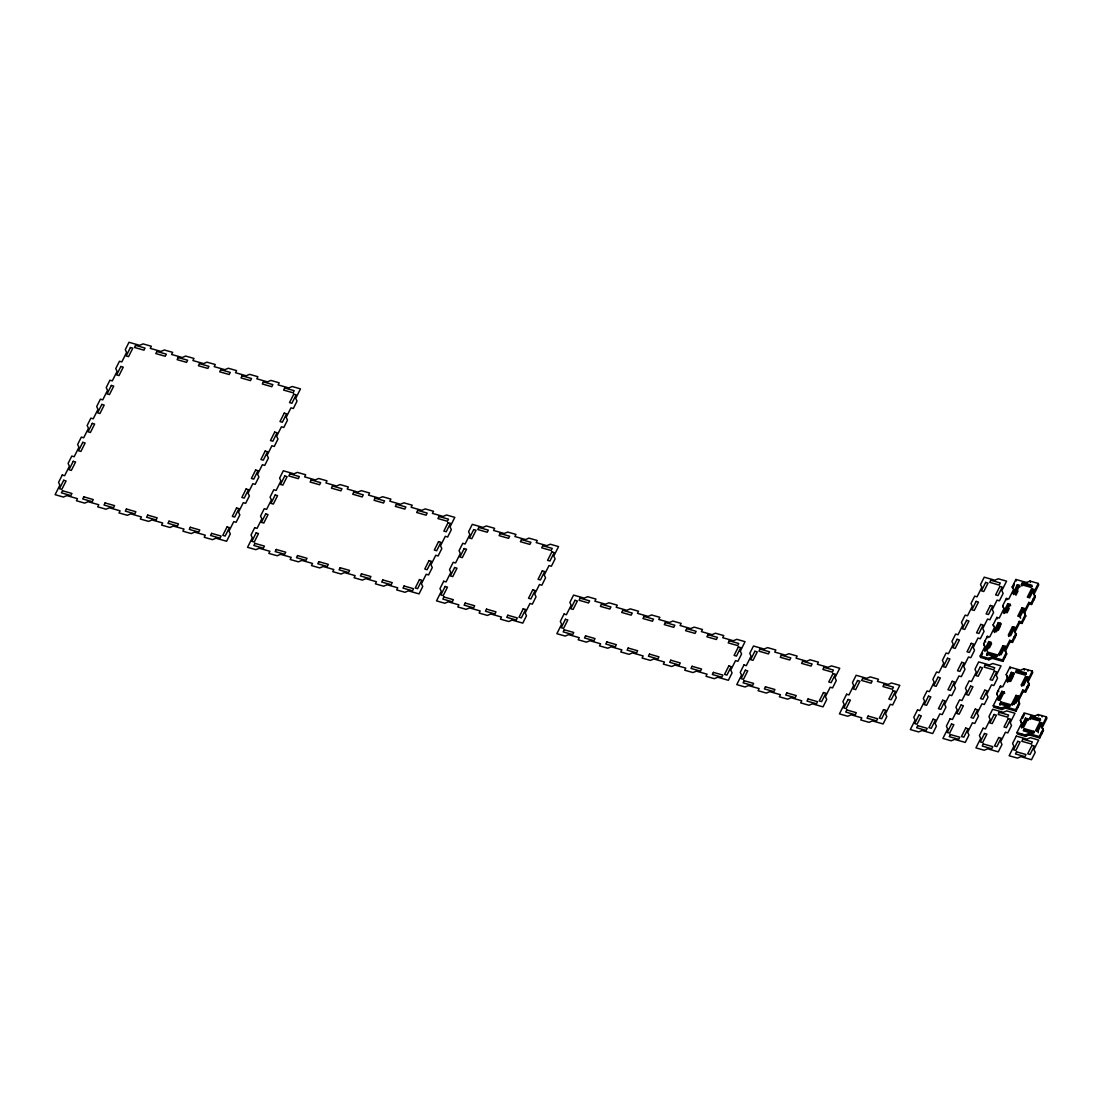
<?xml version="1.0" encoding="UTF-8"?>
<svg xmlns="http://www.w3.org/2000/svg" width="1102" height="1102" viewBox="0 0 1102 1102"><rect width="100%" height="100%" fill="white"/><g stroke="black" fill="none" stroke-linecap="round" stroke-linejoin="round"><path stroke-width="1.5" d="M983.618 643.733L985.367 647.935L983.618 643.733L987.323 636.35L989.692 637.025L994.459 627.548L993.15 624.765L996.855 617.395L999.225 618.07L1003.991 608.579L1002.682 605.797L1006.388 598.427L1008.757 599.102L1013.523 589.625L1012.215 586.843L1015.92 579.459L1026.568 582.503L1029.998 581.071L1038.291 583.44L1038.731 584.873L1033.965 594.35L1035.274 597.132L1031.568 604.502L1029.199 603.827L1028.758 602.408L1031.114 603.083L1031.568 604.502M1009.694 640.331L1010.135 641.763L1012.504 642.438L1012.063 641.006L1009.694 640.331L1004.928 649.822L1006.677 654.023L1002.972 661.393L992.31 658.349L988.893 659.781L980.601 657.412L980.16 655.993L984.926 646.516M980.601 657.412L982.653 653.348M984.527 650.015L988.756 641.584L991.125 642.259L986.896 650.69L984.527 650.015L984.968 651.434M998.729 624.049L994.5 632.465L994.059 631.047L998.288 622.616L1000.657 623.291L1001.098 624.724L998.729 624.049L998.288 622.616M1007.82 603.662L1008.261 605.081L1004.032 613.511L1003.591 612.078L1007.82 603.662L1010.19 604.337L1010.63 605.756M1017.353 584.694L1017.793 586.112L1013.564 594.543L1013.124 593.124L1017.353 584.694L1019.722 585.369L1015.479 593.799L1015.934 595.218L1018.041 591.003M985.67 650.028L989.197 643.003L988.756 641.584M1000.657 623.291L996.428 631.721L994.059 631.047M1010.19 604.337L1005.947 612.767L1003.591 612.078M989.444 647.893L991.566 643.678L989.197 643.003M998.274 630.344L1000.396 626.129M1007.104 612.781L1009.225 608.566M987.984 653.5L986.924 655.607L987.544 652.081L997.007 654.781L997.462 656.213L987.984 653.5L987.544 652.081M1021.43 584.652L1022.491 582.545L1031.968 585.258L1030.907 587.352L1021.43 584.652L1021.871 586.071L1022.491 582.545M997.007 654.781L995.96 656.888L986.483 654.189M1003.399 647.067L999.17 655.497L998.729 654.065L1002.958 645.648L1005.327 646.323L1005.768 647.742L1003.399 647.067L1002.958 645.648M1012.49 626.68L1008.261 635.11L1010.63 635.785L1014.859 627.355L1012.49 626.68L1012.931 628.099L1008.702 636.529M1020.163 616.817L1024.392 608.387L1022.022 607.712L1017.793 616.142L1020.163 616.817L1020.604 618.236M1031.555 588.757L1027.326 597.174L1029.681 597.849L1033.924 589.432L1031.555 588.757L1031.995 590.176L1028.469 597.201M1018.937 616.156L1022.463 609.13L1022.022 607.712M1005.327 646.323L1001.098 654.753L998.729 654.065M1012.504 642.438L1016.209 635.055L1014.46 630.854L1019.226 621.376L1021.595 622.051L1022.036 623.47L1019.667 622.795L1019.226 621.376M1022.036 623.47L1025.742 616.101L1023.992 611.885L1028.758 602.408M1033.965 594.35L1033.524 592.931L1038.291 583.44M1006.677 654.023L1005.368 651.241L1010.135 641.763M1014.901 632.272L1019.667 622.795M1024.433 613.318L1029.199 603.827M1002.972 661.393L1002.531 659.974L1006.236 652.604M1012.063 641.006L1015.768 633.636L1014.46 630.854M1021.595 622.051L1025.301 614.668L1023.992 611.885M1031.114 603.083L1034.833 595.714L1033.524 592.931M997.145 694.894L996.704 693.475L1000.409 686.091L1002.779 686.78L1007.545 677.289L1006.236 674.507L1009.942 667.137L1020.59 670.181L1024.02 668.749L1032.298 671.118L1032.739 672.537L1027.973 682.014L1029.282 684.797L1025.576 692.18L1023.207 691.505L1022.766 690.072L1025.136 690.761L1025.576 692.18M1022.766 690.072L1018 699.563L1019.749 703.765L1016.044 711.148L1005.396 708.104L1001.966 709.523L993.687 707.167L993.246 705.735L998.013 696.257L996.704 693.475M1001.842 691.326L997.599 699.756L999.969 700.431L1004.211 692.001L1001.842 691.326L1002.283 692.745L998.756 699.77M1011.815 673.79L1007.572 682.221L1007.132 680.788L1011.374 672.358L1013.744 673.033L1014.184 674.465L1011.815 673.79L1011.374 672.358M1013.744 673.033L1009.501 681.463L1007.132 680.788M1010.644 681.491L1013.468 675.87M1000.01 705.349L1000.63 701.822L1010.093 704.522L1010.534 705.955L1001.071 703.241L1000.63 701.822M1016.512 670.223L1015.452 672.33L1024.915 675.03L1025.976 672.923L1016.512 670.223L1016.953 671.641L1026.417 674.341L1025.976 672.923M1010.093 704.522L1009.033 706.63L999.569 703.93M1016.485 696.808L1012.242 705.239L1011.801 703.82L1016.044 695.39L1018.413 696.065L1018.854 697.483L1016.485 696.808L1016.044 695.39M1025.576 676.421L1026.017 677.84L1021.774 686.27L1021.334 684.852L1025.576 676.421L1027.946 677.096L1028.386 678.515M1018.413 696.065L1014.171 704.495L1011.801 703.82M1027.946 677.096L1023.703 685.527L1021.334 684.852M1016.03 703.104L1018.152 698.888M1027.973 682.014L1027.532 680.595L1032.298 671.118M1023.207 691.505L1018.441 700.982L1018 699.563M1016.044 711.148L1015.603 709.716L1019.309 702.346M1025.136 690.761L1028.841 683.378L1027.532 680.595M1020.383 720.309L1024.089 712.925L1034.75 715.969L1038.167 714.537L1046.459 716.906L1046.9 718.325L1042.134 727.816L1043.442 730.598L1039.737 737.968L1029.089 734.924L1025.659 736.356L1017.366 733.987L1016.926 732.568L1021.692 723.091L1020.383 720.309L1022.133 724.51L1021.692 723.091M1024.529 714.344L1022.422 718.559L1021.981 717.14M1025.976 719.578L1021.733 728.009L1021.292 726.59L1025.521 718.16L1027.89 718.835L1028.331 720.253L1025.976 719.578L1025.521 718.16M1027.89 718.835L1023.662 727.265L1021.292 726.59M1024.309 728.656L1023.248 730.764L1032.726 733.464L1033.786 731.356L1024.309 728.656L1024.75 730.075L1034.227 732.775L1033.786 731.356M1031.114 717.43L1030.053 719.537L1030.659 716.011L1040.136 718.711L1040.577 720.143L1031.114 717.43L1030.659 716.011M1040.136 718.711L1039.076 720.818L1029.612 718.118M1037.864 731.315L1042.093 722.884L1039.723 722.209L1035.494 730.64L1037.864 731.315L1038.304 732.747M1036.638 730.667L1040.178 723.642L1039.723 722.209M1042.134 727.816L1041.693 726.383L1046.459 716.906M1039.737 737.968L1039.296 736.549L1043.002 729.18L1041.693 726.383M980.16 655.993L988.453 658.362L991.869 656.93L1002.531 659.974M993.246 705.735L1001.525 708.104L1004.955 706.671L1015.603 709.716M1016.926 732.568L1025.218 734.938L1028.634 733.505L1039.296 736.549M1022.932 583.964L1032.409 586.677M1017.793 586.112L1020.163 586.787M1031.995 590.176L1034.365 590.851L1033.924 589.432M1013.124 593.124L1015.479 593.799M1022.463 609.13L1024.832 609.819M1012.931 628.099L1015.3 628.774L1014.859 627.355M1002.283 692.745L1004.652 693.42L1004.211 692.001M1034.833 595.714L1035.274 597.132M1029.998 581.071L1030.439 582.503M1033.235 598.868L1033.676 600.287M1026.568 582.503L1027.023 583.936M1015.92 579.459L1016.361 580.892M1025.301 614.668L1025.742 616.101M1013.799 583.674L1014.253 585.107L1012.655 588.261L1012.215 586.843M1023.703 617.836L1024.144 619.255M1006.388 598.427L1006.829 599.846M1027.574 669.768L1028.014 671.187M1041.721 715.556L1042.161 716.975M1015.768 633.636L1016.209 635.055M1028.841 683.378L1029.282 684.797M1014.171 636.804L1014.625 638.223M1043.002 729.18L1043.442 730.598M1024.02 668.749L1024.461 670.168M1038.167 714.537L1038.621 715.969M1003.991 608.579L1004.432 610.012L1002.682 605.797M1027.257 686.546L1027.698 687.965M1041.404 732.334L1041.858 733.753M1034.75 715.969L1035.191 717.388M996.855 617.395L997.296 618.814M1004.928 649.822L1005.368 651.241M1009.942 667.137L1010.382 668.556M1004.638 655.759L1005.093 657.178M1028.634 733.505L1029.089 734.924M993.15 624.765L993.591 626.184M1017.725 705.5L1018.165 706.933M1007.545 677.289L1007.986 678.722L1006.236 674.507M1025.218 734.938L1025.659 736.356M1021.664 733.918L1022.105 735.337M987.323 636.35L987.764 637.783M991.869 656.93L992.31 658.349M1000.409 686.091L1000.85 687.524M985.202 640.565L985.656 641.998M1004.955 706.671L1005.396 708.104M988.453 658.362L988.893 659.781M998.288 690.307L998.729 691.739M1001.525 708.104L1001.966 709.523M984.899 657.343L985.34 658.776M997.971 707.085L998.426 708.517M62.263 475.031L58.558 482.4L59.866 485.183L55.1 494.674L63.379 497.043L66.809 495.611L77.471 498.655L76.41 500.763L84.689 503.118L88.119 501.699L98.767 504.744L97.706 506.851L105.999 509.207L109.415 507.788L120.077 510.818L119.016 512.926L127.295 515.295L130.725 513.863L141.373 516.907L140.312 519.014L148.605 521.384L152.035 519.951L162.683 522.995L161.622 525.103L169.915 527.472L173.331 526.04L183.993 529.084L182.932 531.192L191.211 533.561L194.641 532.128L205.289 535.173L204.228 537.28L212.521 539.649L215.951 538.217L226.599 541.261L230.304 533.891L228.996 531.109L233.762 521.618L236.131 522.293L239.837 514.923L238.528 512.141L243.294 502.664L245.663 503.338L249.369 495.955L248.06 493.173L252.826 483.695L255.196 484.37L258.901 477.001L257.592 474.218L262.359 464.727L264.728 465.402L268.433 458.033L267.125 455.25L271.891 445.773L274.26 446.448L277.966 439.064L276.657 436.282L281.423 426.805L283.793 427.48L287.498 420.11L286.189 417.314L290.956 407.836L293.325 408.511L297.03 401.142L295.722 398.359L300.488 388.868L292.195 386.513L288.765 387.932L278.117 384.901L279.178 382.793L270.899 380.424L267.469 381.857L256.821 378.812L257.868 376.705L249.589 374.336L246.159 375.768L235.511 372.724L236.572 370.616L228.279 368.247L224.863 369.68L214.201 366.635L215.262 364.528L206.983 362.159L203.553 363.591L192.905 360.547L193.966 358.439L185.673 356.07L182.243 357.503L171.595 354.458L172.656 352.351L164.363 349.981L160.947 351.414L150.285 348.37L151.346 346.262L143.067 343.893L139.637 345.325L128.989 342.281L125.284 349.651L126.592 352.447L121.826 361.924L119.457 361.249L115.751 368.619L117.06 371.402L112.294 380.893L109.924 380.204L106.219 387.587L107.528 390.37L102.761 399.847L100.392 399.172L96.687 406.555L97.995 409.338L93.229 418.815L90.86 418.14L87.154 425.51L88.463 428.292L83.697 437.783L81.328 437.108L77.622 444.478L78.931 447.26L74.165 456.738L71.795 456.063L68.09 463.446L69.398 466.229L64.632 475.706L62.263 475.031M63.696 480.252L59.467 488.682L61.822 489.357L66.065 480.94L63.696 480.252M73.228 461.297L68.999 469.727L71.354 470.402L75.597 461.972L73.228 461.297M82.76 442.329L78.517 450.759L80.887 451.434L85.129 443.004L82.76 442.329M92.292 423.361L88.05 431.791L90.419 432.466L94.662 424.05L92.292 423.361M101.825 404.406L97.582 412.837L99.951 413.512L104.194 405.081L101.825 404.406M111.357 385.438L107.114 393.869L109.484 394.544L113.726 386.113L111.357 385.438M120.889 366.47L116.647 374.9L119.016 375.575L123.259 367.145L120.889 366.47M130.422 347.516L126.179 355.946L128.548 356.621L132.791 348.191L130.422 347.516M62.483 490.748L61.423 492.856L70.886 495.569L71.947 493.462L62.483 490.748M135.56 345.367L134.499 347.474L143.963 350.174L145.023 348.067L135.56 345.367M83.793 496.837L82.733 498.944L92.196 501.658L93.257 499.55L83.793 496.837M156.87 351.455L155.809 353.563L165.272 356.263L166.333 354.155L156.87 351.455M105.089 502.925L104.029 505.033L113.506 507.747L114.567 505.639L105.089 502.925M178.166 357.544L177.105 359.651L186.582 362.351L187.643 360.244L178.166 357.544M126.399 509.014L125.339 511.121L134.802 513.835L135.863 511.727L126.399 509.014M199.476 363.632L198.415 365.74L207.879 368.44L208.939 366.332L199.476 363.632M147.696 515.102L146.635 517.21L156.112 519.924L157.173 517.816L147.696 515.102M220.772 369.721L219.711 371.815L229.188 374.528L230.249 372.421L220.772 369.721M169.005 521.191L167.945 523.298L177.408 525.998L178.469 523.891L169.005 521.191M242.082 375.796L241.021 377.903L250.485 380.617L251.545 378.509L242.082 375.796M190.315 527.279L189.255 529.387L198.718 532.087L199.779 529.979L190.315 527.279M263.392 381.884L262.331 383.992L271.795 386.706L272.855 384.598L263.392 381.884M211.612 533.368L210.551 535.476L220.028 538.175L221.089 536.068L211.612 533.368M284.688 387.973L283.627 390.08L293.104 392.794L294.165 390.687L284.688 387.973M227.04 526.935L222.797 535.352L225.166 536.04L229.395 527.61L227.04 526.935M236.558 507.967L232.329 516.397L234.698 517.072L238.927 508.642L236.558 507.967M246.09 488.999L241.861 497.429L244.231 498.104L248.46 489.674L246.09 488.999M255.623 470.031L251.394 478.461L253.763 479.136L257.992 470.719L255.623 470.031M265.155 451.076L260.926 459.506L263.295 460.181L267.524 451.751L265.155 451.076M274.687 432.108L270.458 440.538L272.828 441.213L277.057 432.783L274.687 432.108M284.22 413.14L279.991 421.57L282.36 422.245L286.589 413.815L284.22 413.14M293.752 394.185L289.523 402.616L291.892 403.291L296.121 394.86L293.752 394.185M254.714 527.665L251.008 535.035L252.317 537.817L247.551 547.308L255.829 549.664L259.259 548.245L269.907 551.289L268.847 553.397L277.139 555.752L280.569 554.334L291.217 557.364L290.157 559.472L298.449 561.841L301.865 560.408L312.527 563.453L311.467 565.56L319.745 567.929L323.175 566.497L333.823 569.541L332.763 571.649L341.055 574.018L344.471 572.585L355.133 575.63L354.073 577.737L362.351 580.107L365.781 578.674L376.429 581.718L375.383 583.826L383.661 586.195L387.091 584.763L397.739 587.807L396.679 589.914L404.971 592.284L408.387 590.851L419.049 593.895L422.755 586.526L421.446 583.743L426.212 574.252L428.582 574.927L432.287 567.558L430.978 564.775L435.745 555.284L438.114 555.973L441.819 548.589L440.511 545.807L445.277 536.33L447.646 537.005L451.352 529.635L450.043 526.839L454.809 517.361L446.517 514.992L443.087 516.425L432.439 513.38L433.499 511.273L425.22 508.904L421.79 510.336L411.142 507.292L412.189 505.184L403.911 502.815L400.481 504.248L389.832 501.203L390.893 499.096L382.601 496.726L379.184 498.159L368.523 495.115L369.583 493.007L361.304 490.652L357.875 492.071L347.226 489.026L348.287 486.932L339.995 484.563L336.565 485.996L325.916 482.952L326.977 480.844L318.685 478.475L315.268 479.907L304.607 476.863L305.667 474.755L297.388 472.386L293.959 473.819L283.31 470.774L279.605 478.144L280.914 480.927L276.147 490.418L273.778 489.729L270.073 497.112L271.381 499.895L266.615 509.372L264.246 508.697L260.54 516.067L261.849 518.863L257.083 528.34L254.714 527.665M256.146 532.886L251.903 541.316L254.273 541.991L258.515 533.561L256.146 532.886M265.678 513.931L261.436 522.362L263.805 523.037L268.048 514.606L265.678 513.931M275.211 494.963L270.968 503.394L273.337 504.069L277.58 495.638L275.211 494.963M284.743 475.995L280.5 484.425L282.87 485.1L287.112 476.67L284.743 475.995M254.934 543.382L253.873 545.49L263.337 548.204L264.397 546.096L254.934 543.382M289.881 473.86L288.82 475.954L298.284 478.667L299.345 476.56L289.881 473.86M276.23 549.471L275.169 551.579L284.647 554.292L285.707 552.185L276.23 549.471M311.191 479.935L310.13 482.042L319.594 484.756L320.654 482.648L311.191 479.935M297.54 555.56L296.479 557.667L305.943 560.381L307.003 558.273L297.54 555.56M332.487 486.023L331.426 488.131L340.904 490.845L341.964 488.737L332.487 486.023M318.85 561.648L317.789 563.756L327.253 566.469L328.313 564.362L318.85 561.648M353.797 492.112L352.736 494.219L362.2 496.933L363.261 494.826L353.797 492.112M340.146 567.737L339.085 569.844L348.563 572.544L349.623 570.437L340.146 567.737M375.093 498.2L374.033 500.308L383.51 503.022L384.57 500.914L375.093 498.2M361.456 573.825L360.395 575.933L369.859 578.633L370.919 576.525L361.456 573.825M396.403 504.289L395.342 506.397L404.806 509.096L405.867 507.003L396.403 504.289M382.752 579.914L381.705 582.021L391.169 584.721L392.229 582.614L382.752 579.914M417.713 510.378L416.652 512.485L426.116 515.185L427.177 513.077L417.713 510.378M404.062 586.002L403.001 588.11L412.479 590.81L413.525 588.702L404.062 586.002M439.009 516.466L437.949 518.574L447.426 521.274L448.486 519.166L439.009 516.466M419.476 579.556L415.247 587.986L417.617 588.661L421.846 580.244L419.476 579.556M429.009 560.601L424.78 569.031L427.149 569.706L431.378 561.276L429.009 560.601M438.541 541.633L434.312 550.063L436.681 550.738L440.91 542.308L438.541 541.633M448.073 522.665L443.844 531.095L446.214 531.77L450.442 523.34L448.073 522.665M443.679 581.25L439.973 588.62L441.282 591.402L436.516 600.879L444.795 603.249L448.225 601.816L458.887 604.86L457.826 606.968L466.105 609.337L469.535 607.905L480.183 610.949L479.122 613.056L487.415 615.426L490.831 613.993L501.493 617.037L500.432 619.145L508.711 621.514L512.141 620.082L522.789 623.126L526.494 615.756L525.186 612.974L529.952 603.483L532.321 604.158L536.027 596.788L534.718 594.006L539.484 584.528L541.853 585.203L545.559 577.82L544.25 575.037L549.016 565.56L551.386 566.235L555.091 558.866L553.783 556.069L558.549 546.592L550.27 544.223L546.84 545.655L536.192 542.611L537.253 540.503L528.96 538.134L525.544 539.567L514.882 536.522L515.943 534.415L507.664 532.046L504.234 533.478L493.586 530.434L494.633 528.326L486.354 525.971L482.924 527.39L472.276 524.345L468.57 531.729L469.879 534.511L465.113 543.989L462.744 543.314L459.038 550.697L460.347 553.48L455.581 562.957L453.211 562.282L449.506 569.651L450.814 572.434L446.048 581.925L443.679 581.25M445.112 586.471L440.883 594.901L443.238 595.576L447.481 587.146L445.112 586.471M454.644 567.502L450.415 575.933L452.77 576.608L457.013 568.191L454.644 567.502M464.176 548.548L459.933 556.978L462.303 557.653L466.545 549.223L464.176 548.548M473.708 529.58L469.466 538.01L471.835 538.685L476.078 530.255L473.708 529.58M443.899 596.967L442.839 599.075L452.302 601.775L453.363 599.681L443.899 596.967M478.847 527.431L477.786 529.539L487.263 532.252L488.31 530.145L478.847 527.431M465.209 603.056L464.149 605.163L473.612 607.863L474.673 605.756L465.209 603.056M500.156 533.52L499.096 535.627L508.559 538.341L509.62 536.233L500.156 533.52M486.505 609.144L485.445 611.252L494.922 613.952L495.983 611.844L486.505 609.144M521.453 539.608L520.392 541.716L529.869 544.416L530.93 542.308L521.453 539.608M507.815 615.233L506.755 617.34L516.218 620.04L517.279 617.933L507.815 615.233M542.763 545.697L541.702 547.804L551.165 550.504L552.226 548.397L542.763 545.697M523.23 608.786L519.001 617.216L521.356 617.891L525.599 609.475L523.23 608.786M532.762 589.832L528.519 598.262L530.888 598.937L535.131 590.507L532.762 589.832M542.294 570.864L538.052 579.294L540.421 579.969L544.663 571.539L542.294 570.864M551.827 551.895L547.584 560.326L549.953 561.001L554.196 552.57L551.827 551.895M564.031 614.048L560.326 621.418L561.634 624.2L556.868 633.691L565.161 636.061L568.591 634.628L579.239 637.672L578.178 639.78L586.457 642.149L589.887 640.717L600.535 643.761L599.488 645.868L607.767 648.224L611.197 646.805L621.845 649.849L620.784 651.957L629.077 654.312L632.493 652.894L643.155 655.938L642.094 658.032L650.373 660.401L653.803 658.968L664.451 662.013L663.39 664.12L671.683 666.49L675.113 665.057L685.761 668.101L684.7 670.209L692.993 672.578L696.409 671.146L707.071 674.19L706.01 676.297L714.289 678.667L717.719 677.234L728.367 680.278L732.072 672.909L730.764 670.126L735.53 660.635L737.899 661.324L741.605 653.941L740.296 651.158L745.062 641.681L736.783 639.312L733.353 640.744L722.705 637.7L723.766 635.592L715.473 633.223L712.044 634.656L701.395 631.611L702.456 629.504L694.177 627.134L690.747 628.567L680.086 625.523L681.146 623.415L672.867 621.046L669.437 622.478L658.789 619.434L659.85 617.327L651.558 614.957L648.141 616.39L637.479 613.346L638.54 611.238L630.261 608.869L626.831 610.301L616.183 607.257L617.244 605.15L608.951 602.78L605.521 604.213L594.873 601.169L595.934 599.061L587.642 596.692L584.225 598.124L573.563 595.08L569.858 602.463L571.167 605.246L566.4 614.723L564.031 614.048M565.464 619.283L561.235 627.699L563.604 628.388L567.833 619.958L565.464 619.283M574.996 600.314L570.767 608.745L573.136 609.42L577.365 600.989L574.996 600.314M564.252 629.779L563.191 631.887L572.668 634.587L573.729 632.479L564.252 629.779M580.148 598.166L579.087 600.273L588.551 602.973L589.611 600.879L580.148 598.166M585.561 635.868L584.501 637.962L593.964 640.675L595.025 638.568L585.561 635.868M601.444 604.254L600.383 606.362L609.861 609.062L610.921 606.954L601.444 604.254M606.858 641.943L605.811 644.05L615.274 646.764L616.335 644.656L606.858 641.943M622.754 610.343L621.693 612.45L631.157 615.15L632.217 613.043L622.754 610.343M628.168 648.031L627.107 650.139L636.584 652.852L637.631 650.745L628.168 648.031M644.05 616.431L642.989 618.539L652.467 621.239L653.527 619.131L644.05 616.431M649.477 654.12L648.417 656.227L657.88 658.941L658.941 656.833L649.477 654.12M665.36 622.52L664.299 624.627L673.763 627.327L674.823 625.22L665.36 622.52M670.774 660.208L669.713 662.316L679.19 665.029L680.251 662.922L670.774 660.208M686.67 628.608L685.609 630.716L695.073 633.416L696.133 631.308L686.67 628.608M692.084 666.297L691.023 668.404L700.486 671.104L701.547 669.01L692.084 666.297M707.966 634.697L706.905 636.804L716.383 639.504L717.443 637.397L707.966 634.697M713.393 672.385L712.333 674.493L721.796 677.193L722.857 675.085L713.393 672.385M729.276 640.785L728.215 642.893L737.679 645.593L738.739 643.485L729.276 640.785M728.808 665.952L724.565 674.383L726.934 675.058L731.177 666.627L728.808 665.952M738.34 646.984L734.097 655.414L736.467 656.089L740.709 647.659L738.34 646.984M743.933 664.974L740.227 672.344L741.536 675.14L736.77 684.617L745.048 686.987L748.478 685.554L759.126 688.598L758.08 690.706L766.358 693.075L769.788 691.643L780.436 694.687L779.376 696.795L787.668 699.164L791.084 697.731L801.746 700.776L800.686 702.883L808.964 705.252L812.394 703.82L823.042 706.864L826.748 699.481L825.439 696.698L830.205 687.221L832.575 687.896L836.28 680.526L834.972 677.73L839.738 668.253L831.459 665.883L828.029 667.316L817.381 664.272L818.442 662.164L810.149 659.795L806.733 661.228L796.071 658.183L797.132 656.076L788.853 653.706L785.423 655.139L774.775 652.095L775.836 649.987L767.543 647.618L764.113 649.05L753.465 646.006L749.759 653.39L751.068 656.172L746.302 665.649L743.933 664.974M745.365 670.209L741.136 678.639L743.492 679.314L747.735 670.884L745.365 670.209M754.898 651.241L750.655 659.671L753.024 660.346L757.267 651.916L754.898 651.241M744.153 680.705L743.092 682.813L752.556 685.513L753.616 683.405L744.153 680.705M760.036 649.092L758.975 651.199L768.452 653.913L769.513 651.805L760.036 649.092M765.449 686.794L764.402 688.902L773.866 691.601L774.926 689.494L765.449 686.794M781.346 655.18L780.285 657.288L789.748 659.988L790.809 657.894L781.346 655.18M786.759 692.882L785.698 694.976L795.176 697.69L796.223 695.582L786.759 692.882M802.642 661.269L801.581 663.376L811.058 666.076L812.119 663.969L802.642 661.269M808.069 698.957L807.008 701.065L816.472 703.779L817.532 701.671L808.069 698.957M823.952 667.357L822.891 669.465L832.354 672.165L833.415 670.057L823.952 667.357M823.483 692.524L819.241 700.955L821.61 701.63L825.853 693.199L823.483 692.524M833.016 673.556L828.773 681.986L831.142 682.661L835.385 674.231L833.016 673.556M846.611 694.246L842.892 701.616L844.201 704.398L839.435 713.889L847.727 716.245L851.157 714.826L861.805 717.857L860.745 719.964L869.037 722.333L872.453 720.901L883.115 723.945L886.821 716.576L885.512 713.793L890.278 704.316L892.648 704.991L896.353 697.607L895.044 694.825L899.811 685.348L891.518 682.978L888.088 684.411L877.44 681.367L878.501 679.259L870.222 676.89L866.792 678.322L856.144 675.278L852.425 682.648L853.733 685.43L848.967 694.921L846.611 694.246M848.044 699.467L843.801 707.897L846.171 708.572L850.4 700.142L848.044 699.467M857.576 680.513L853.334 688.929L855.703 689.618L859.932 681.188L857.576 680.513M846.818 709.963L845.757 712.071L855.235 714.785L856.295 712.677L846.818 709.963M862.714 678.364L861.654 680.471L871.117 683.171L872.178 681.064L862.714 678.364M868.128 716.052L867.067 718.16L876.531 720.873L877.591 718.766L868.128 716.052M884.011 684.452L882.95 686.56L892.427 689.26L893.488 687.152L884.011 684.452M883.542 709.619L879.313 718.049L881.683 718.724L885.912 710.294L883.542 709.619M893.075 690.651L888.846 699.081L891.215 699.756L895.444 691.326L893.075 690.651M917.498 709.922L913.792 717.292L915.101 720.074L910.335 729.565L918.627 731.921L922.057 730.502L932.705 733.546L936.411 726.163L935.102 723.38L939.868 713.903L942.238 714.578L945.943 707.208L944.634 704.412L949.401 694.935L951.77 695.61L955.475 688.24L954.167 685.458L958.933 675.967L961.302 676.656L965.008 669.272L963.699 666.49L968.465 657.012L970.834 657.687L974.54 650.304L973.231 647.521L977.997 638.044L980.367 638.719L984.072 631.35L982.764 628.567L987.53 619.076L989.899 619.751L993.605 612.381L992.296 609.599L997.062 600.122L999.431 600.797L1003.137 593.413L1001.828 590.631L1006.594 581.153L998.302 578.784L994.872 580.217L984.224 577.173L980.518 584.542L981.827 587.325L977.061 596.816L974.691 596.141L970.986 603.51L972.295 606.293L967.528 615.77L965.159 615.095L961.454 622.478L962.762 625.261L957.996 634.738L955.627 634.063L951.921 641.433L953.23 644.229L948.464 653.706L946.095 653.031L942.389 660.401L943.698 663.184L938.932 672.675L936.562 671.986L932.857 679.369L934.165 682.152L929.399 691.629L927.03 690.954L923.324 698.337L924.633 701.12L919.867 710.597L917.498 709.922M918.93 715.143L914.701 723.573L917.071 724.248L921.3 715.832L918.93 715.143M928.463 696.188L924.234 704.619L926.603 705.294L930.832 696.863L928.463 696.188M937.995 677.22L933.766 685.651L936.135 686.326L940.364 677.895L937.995 677.22M947.527 658.252L943.298 666.682L945.668 667.357L949.896 658.927L947.527 658.252M957.059 639.298L952.831 647.728L955.2 648.403L959.429 639.973L957.059 639.298M966.592 620.33L962.363 628.76L964.732 629.435L968.961 621.005L966.592 620.33M976.124 601.361L971.895 609.792L974.251 610.467L978.493 602.036L976.124 601.361M985.656 582.407L981.427 590.824L983.783 591.512L988.026 583.082L985.656 582.407M917.718 725.639L916.657 727.747L926.135 730.461L927.195 728.353L917.718 725.639M990.794 580.258L989.734 582.366L999.211 585.066L1000.272 582.958L990.794 580.258M933.146 719.207L928.903 727.637L931.273 728.312L935.502 719.881L933.146 719.207M942.665 700.238L938.436 708.669L940.805 709.344L945.034 700.913L942.665 700.238M952.197 681.284L947.968 689.714L950.337 690.389L954.566 681.959L952.197 681.284M961.729 662.316L957.5 670.746L959.87 671.421L964.098 662.991L961.729 662.316M971.261 643.348L967.033 651.778L969.402 652.453L973.631 644.023L971.261 643.348M980.794 624.393L976.565 632.81L978.934 633.498L983.163 625.068L980.794 624.393M990.326 605.425L986.097 613.855L988.466 614.53L992.695 606.1L990.326 605.425M999.858 586.457L995.629 594.887L997.999 595.562L1002.228 587.132L999.858 586.457M950.076 718.793L946.37 726.177L947.679 728.959L942.913 738.436L951.191 740.806L954.621 739.373L965.269 742.417L968.975 735.048L967.666 732.265L972.432 722.774L974.802 723.449L978.507 716.08L977.198 713.297L981.965 703.82L984.334 704.495L988.039 697.111L986.731 694.329L991.497 684.852L993.866 685.527L997.572 678.157L996.263 675.374L1001.029 665.883L992.75 663.514L989.321 664.947L978.672 661.903L974.967 669.286L976.276 672.068L971.509 681.546L969.14 680.871L965.435 688.24L966.743 691.023L961.977 700.514L959.608 699.839L955.902 707.208L957.211 709.991L952.445 719.468L950.076 718.793M951.508 724.028L947.265 732.458L949.635 733.133L953.877 724.703L951.508 724.028M961.04 705.06L956.798 713.49L959.167 714.165L963.41 705.735L961.04 705.06M970.573 686.091L966.33 694.522L968.699 695.197L972.942 686.78L970.573 686.091M980.105 667.137L975.862 675.567L978.232 676.242L982.474 667.812L980.105 667.137M950.296 734.524L949.235 736.632L958.699 739.332L959.759 737.224L950.296 734.524M985.243 664.988L984.182 667.096L993.646 669.796L994.707 667.688L985.243 664.988M965.71 728.078L961.467 736.508L963.837 737.183L968.079 728.766L965.71 728.078M975.242 709.123L971 717.554L973.369 718.228L977.612 709.798L975.242 709.123M984.775 690.155L980.532 698.585L982.901 699.26L987.144 690.83L984.775 690.155M994.307 671.187L990.064 679.617L992.434 680.292L996.676 671.876L994.307 671.187M983.094 728.229L979.389 735.613L980.697 738.395L975.931 747.872L984.21 750.242L987.64 748.809L998.288 751.853L1001.993 744.484L1000.685 741.701L1005.451 732.21L1007.82 732.885L1011.526 725.515L1010.217 722.733L1014.983 713.242L1006.705 710.886L1003.275 712.305L992.626 709.275L988.921 716.644L990.23 719.427L985.463 728.904L983.094 728.229M984.527 733.464L980.284 741.894L982.653 742.569L986.896 734.139L984.527 733.464M994.059 714.495L989.816 722.926L992.186 723.601L996.428 715.17L994.059 714.495M983.315 743.96L982.254 746.068L991.717 748.768L992.778 746.66L983.315 743.96M999.197 712.347L998.136 714.454L1007.614 717.168L1008.661 715.06L999.197 712.347M998.729 737.513L994.5 745.944L996.855 746.619L1001.098 738.202L998.729 737.513M1008.261 718.559L1004.018 726.989L1006.388 727.664L1010.63 719.234L1008.261 718.559M1016.319 736.095L1012.6 743.478L1013.909 746.261L1009.143 755.738L1017.435 758.107L1020.865 756.675L1031.513 759.719L1035.219 752.349L1033.91 749.553L1038.676 740.076L1030.398 737.706L1026.968 739.139L1016.319 736.095M1017.752 741.329L1013.509 749.759L1015.879 750.434L1020.108 742.004L1017.752 741.329M1016.526 751.826L1015.465 753.933L1024.943 756.633L1026.003 754.526L1016.526 751.826M1022.89 739.18L1021.829 741.288L1031.293 743.988L1032.354 741.88L1022.89 739.18M1031.954 745.379L1027.711 753.809L1030.081 754.484L1034.31 746.054L1031.954 745.379"/></g></svg>
